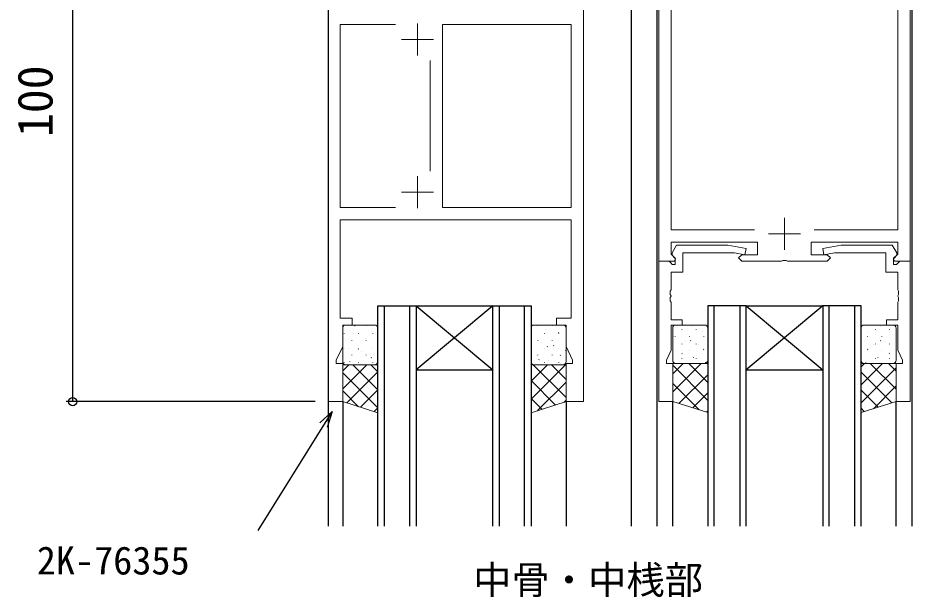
# Model space of a CAD drawing. Units: millimetres, scale not verified. Extents: x -437 to 438, y -681 to 678.
# Drawn here: x -122.1 to 18, y 91.9 to 182.6 of the extents above; entities that cross this region are included whole.
import ezdxf
from ezdxf.enums import TextEntityAlignment as Align

# ---------------------------------------------------------------- set-up
doc = ezdxf.new("R2010")
doc.units = ezdxf.units.MM
doc.header["$LTSCALE"] = 4
for name, color, linetype in [('0-1_USER1', 3, 'Continuous'), ('0-3_YKK_12', 2, 'Continuous'), ('0-6_YKK_D', 6, 'Continuous')]:
    doc.layers.add(name, color=color, linetype=linetype)
doc.layers.add('0-2_YKK_11', color=7, linetype='Continuous', lineweight=18)
doc.layers.add('0-4_YKK_13', color=4, linetype='Continuous', lineweight=18)
doc.styles.add('ＭＳ ゴシック', font='')
doc.styles.get('ＭＳ ゴシック').set_extended_font_data('MS Gothic')

msp = doc.modelspace()

# ---------------------------------------------------------------- linework, layer by layer
at = {"layer": '0-2_YKK_11'}
for p, q in [((-59.539, 181.69), (-59.539, 176.69)), ((-62.039, 179.19), (-57.039, 179.19)), ((-57.539, 175.917), (-57.539, 158.563)), ((-59.539, 157.79), (-59.539, 152.79)), ((-62.039, 155.29), (-57.039, 155.29)), ((-2.039, 146.29), (-2.039, 151.29)), ((0.461, 148.79), (-4.539, 148.79))]:
    msp.add_line(p, q, dxfattribs=at)
for points in [[(-33.539, 222.49), (-33.539, 122.49), (-36.239, 122.49), (-36.239, 128.49), (-35.239, 128.49), (-35.239, 128.99), (-36.239, 131.134), (-36.239, 134.49), (-37.739, 134.49), (-37.739, 135.59), (-35.469, 135.59), (-35.469, 150.99), (-71.609, 150.99), (-71.609, 135.59), (-69.739, 135.59), (-69.739, 134.49), (-71.239, 134.49), (-71.239, 131.134), (-72.239, 128.99), (-72.239, 128.49), (-71.239, 128.49), (-71.239, 122.49), (-73.539, 122.49), (-73.539, 186.49)], [(-21.739, 200.49), (-21.739, 144.49), (-19.264, 144.49), (-19.103, 144.878), (-19.809, 145.584), (-19.809, 147.49), (-6.239, 147.49), (-6.239, 145.49), (-8.739, 145.49), (-9.239, 144.99), (-8.739, 144.49), (-2.498, 144.49), (-2.314, 144.61), (-1.765, 144.61), (-1.581, 144.49), (4.661, 144.49), (5.161, 144.99), (4.661, 145.49), (2.161, 145.49), (2.161, 147.49), (15.731, 147.49), (15.731, 145.584), (15.024, 144.878), (15.185, 144.49), (17.661, 144.49), (17.661, 200.49)], [(-6.713, 195.56), (-19.809, 195.56), (-19.809, 149.42), (-6.713, 149.42)], [(2.634, 149.42), (15.731, 149.42), (15.731, 195.56), (2.634, 195.56)], [(-62.953, 152.92), (-71.609, 152.92), (-71.609, 181.56), (-62.953, 181.56)]]:
    msp.add_lwpolyline(points, dxfattribs=at)
for points in [[(-55.609, 181.56), (-55.609, 152.92), (-35.469, 152.92), (-35.469, 181.56)], [(-21.739, 122.49), (-21.739, 144.49), (-20.109, 144.49), (-19.809, 144.19), (-19.609, 143.99), (-19.139, 143.99), (-19.139, 144.94), (-19.639, 145.44), (-19.639, 145.778), (-18.939, 146.99), (-10.931, 146.99), (-8.053, 146.482), (-8.226, 145.498), (-9.885, 145.79), (-17.939, 145.79), (-17.939, 142.79), (-19.809, 142.79), (-19.809, 139.998), (-19.929, 139.815), (-19.929, 139.265), (-19.809, 139.082), (-19.809, 138.998), (-19.929, 138.815), (-19.929, 138.265), (-19.809, 138.082), (-19.809, 135.29), (-18.039, 135.29), (-18.039, 134.49), (-19.809, 134.49), (-19.809, 130.555), (-20.539, 128.99), (-20.539, 128.49), (-19.539, 128.49), (-19.539, 122.49)], [(17.661, 122.49), (17.661, 144.49), (16.031, 144.49), (15.731, 144.19), (15.531, 143.99), (15.061, 143.99), (15.061, 144.94), (15.561, 145.44), (15.561, 145.778), (14.861, 146.99), (6.852, 146.99), (3.974, 146.482), (4.147, 145.498), (5.806, 145.79), (13.861, 145.79), (13.861, 142.79), (15.731, 142.79), (15.731, 139.998), (15.851, 139.815), (15.851, 139.265), (15.731, 139.082), (15.731, 138.998), (15.851, 138.815), (15.851, 138.265), (15.731, 138.082), (15.731, 135.29), (13.961, 135.29), (13.961, 134.49), (15.731, 134.49), (15.731, 130.555), (16.461, 128.99), (16.461, 128.49), (15.461, 128.49), (15.461, 122.49)]]:
    msp.add_lwpolyline(points, close=True, dxfattribs=at)
at = {"layer": '0-3_YKK_12'}
for p, q in [((-73.539, 241.99), (-73.539, 102.99)), ((-26.039, 241.99), (-26.039, 102.99)), ((-22.039, 241.99), (-22.039, 102.99)), ((17.961, 102.99), (17.961, 241.99)), ((-64.739, 137.49), (-64.739, 102.99)), ((-60.739, 102.99), (-60.739, 137.49)), ((-59.739, 137.49), (-47.739, 137.49)), ((-59.739, 137.49), (-47.739, 127.49)), ((-47.739, 137.49), (-59.739, 127.49)), ((-46.739, 137.49), (-46.739, 102.99)), ((-42.739, 102.99), (-42.739, 137.49)), ((-14.039, 137.49), (-14.039, 102.99)), ((-13.039, 102.99), (-13.039, 137.49)), ((-9.039, 137.49), (-9.039, 102.99)), ((-8.039, 137.49), (3.961, 137.49)), ((-8.039, 137.49), (3.961, 127.49)), ((3.961, 137.49), (-8.039, 127.49)), ((3.961, 137.49), (3.961, 102.99)), ((4.961, 102.99), (4.961, 137.49)), ((8.961, 137.49), (8.961, 102.99)), ((-59.739, 127.49), (-47.739, 127.49)), ((-8.039, 127.49), (3.961, 127.49)), ((-71.239, 122.49), (-71.239, 102.99)), ((-36.239, 122.49), (-36.239, 102.99)), ((-19.539, 102.99), (-19.539, 122.49)), ((15.461, 102.99), (15.461, 122.49))]:
    msp.add_line(p, q, dxfattribs=at)
for points in [[(-65.739, 102.99), (-65.739, 137.49), (-59.739, 137.49), (-59.739, 102.99)], [(-47.739, 102.99), (-47.739, 137.49), (-41.739, 137.49), (-41.739, 102.99)], [(-8.039, 102.99), (-8.039, 137.49), (-14.039, 137.49)], [(9.961, 102.99), (9.961, 137.49), (3.961, 137.49)]]:
    msp.add_lwpolyline(points, dxfattribs=at)
at = {"layer": '0-4_YKK_13'}
for p, q in [((-70.739, 134.49), (-66.239, 134.49)), ((-36.739, 134.49), (-41.239, 134.49)), ((-19.039, 134.49), (-14.539, 134.49)), ((14.961, 134.49), (10.461, 134.49)), ((-71.239, 128.775), (-71.239, 133.99)), ((-71.024, 133.13), (-71.024, 133.167)), ((-69.813, 134.341), (-69.813, 134.379)), ((-69.502, 133.092), (-69.499, 133.099)), ((-69.361, 134.324), (-69.319, 134.387)), ((-68.782, 133.13), (-68.782, 133.167)), ((-67.571, 134.341), (-67.571, 134.379)), ((-66.539, 133.13), (-66.539, 133.167)), ((-65.739, 133.99), (-65.739, 128.775)), ((-41.739, 133.99), (-41.739, 128.775)), ((-40.661, 134.341), (-40.661, 134.379)), ((-39.629, 133.13), (-39.629, 133.167)), ((-39.422, 133.796), (-39.42, 133.803)), ((-38.418, 134.341), (-38.418, 134.379)), ((-37.451, 133.346), (-37.448, 133.353)), ((-37.387, 133.13), (-37.387, 133.167)), ((-36.239, 128.775), (-36.239, 133.99)), ((-19.539, 128.99), (-19.539, 133.99)), ((-18.123, 133.783), (-18.123, 133.82)), ((-16.673, 134.262), (-16.671, 134.269)), ((-15.88, 133.783), (-15.88, 133.82)), ((-14.802, 133.53), (-14.799, 133.537)), ((-14.039, 133.99), (-14.039, 128.99)), ((9.961, 133.99), (9.961, 128.99)), ((11.123, 133.53), (11.12, 133.537)), ((12.201, 133.783), (12.201, 133.82)), ((12.994, 134.262), (12.992, 134.269)), ((14.444, 133.783), (14.444, 133.82)), ((15.461, 128.99), (15.461, 133.99)), ((-69.813, 132.061), (-69.813, 132.099)), ((-67.63, 132.36), (-67.628, 132.367)), ((-67.571, 132.061), (-67.571, 132.099)), ((-40.661, 132.061), (-40.661, 132.099)), ((-40.151, 131.738), (-40.148, 131.745)), ((-38.418, 132.061), (-38.418, 132.099)), ((-19.373, 132.654), (-19.371, 132.661)), ((-19.154, 132.714), (-19.154, 132.751)), ((-17.502, 131.922), (-17.499, 131.929)), ((-16.911, 132.714), (-16.911, 132.751)), ((-16.751, 132.028), (-16.71, 132.091)), ((-14.669, 132.714), (-14.669, 132.751)), ((10.99, 132.714), (10.99, 132.751)), ((13.072, 132.028), (13.031, 132.091)), ((13.232, 132.714), (13.232, 132.751)), ((13.823, 131.922), (13.82, 131.929)), ((-71.024, 130.85), (-71.024, 130.887)), ((-70.33, 130.752), (-70.328, 130.759)), ((-68.806, 130.722), (-68.765, 130.785)), ((-68.782, 130.85), (-68.782, 130.887)), ((-68.359, 130.303), (-68.356, 130.31)), ((-66.539, 130.85), (-66.539, 130.887)), ((-39.629, 130.85), (-39.629, 130.887)), ((-39.191, 131.073), (-39.149, 131.135)), ((-38.192, 131.254), (-38.189, 131.261)), ((-37.387, 130.85), (-37.387, 130.887)), ((-36.32, 130.522), (-36.318, 130.529)), ((-19.154, 130.434), (-19.154, 130.471)), ((-18.123, 131.503), (-18.123, 131.54)), ((-16.911, 130.434), (-16.911, 130.471)), ((-15.88, 131.503), (-15.88, 131.54)), ((-15.53, 131.473), (-15.528, 131.48)), ((-14.709, 130.675), (-14.667, 130.737)), ((-14.669, 130.434), (-14.669, 130.471)), ((11.03, 130.675), (10.989, 130.737)), ((10.99, 130.434), (10.99, 130.471)), ((11.851, 131.473), (11.849, 131.48)), ((12.201, 131.503), (12.201, 131.54)), ((13.232, 130.434), (13.232, 130.471)), ((14.444, 131.503), (14.444, 131.54)), ((-69.813, 129.781), (-69.813, 129.819)), ((-67.571, 129.781), (-67.571, 129.819)), ((-66.764, 129.368), (-66.723, 129.431)), ((-66.399, 129.818), (-66.397, 129.825)), ((-40.892, 129.646), (-40.889, 129.653)), ((-40.661, 129.781), (-40.661, 129.819)), ((-40.526, 129.056), (-40.484, 129.119)), ((-39.02, 128.914), (-39.018, 128.921)), ((-38.418, 129.781), (-38.418, 129.819)), ((-37.148, 129.719), (-37.107, 129.782)), ((-18.23, 129.865), (-18.228, 129.872)), ((-18.123, 129.223), (-18.123, 129.26)), ((-18.086, 130.011), (-18.045, 130.074)), ((-16.271, 129.38), (-16.269, 129.387)), ((-15.88, 129.223), (-15.88, 129.26)), ((12.201, 129.223), (12.201, 129.26)), ((12.592, 129.38), (12.59, 129.387)), ((14.407, 130.011), (14.366, 130.074)), ((14.444, 129.223), (14.444, 129.26)), ((14.551, 129.865), (14.549, 129.872)), ((-71.239, 127.319), (-70.284, 128.275)), ((-71.239, 124.491), (-67.456, 128.275)), ((-71.059, 128.694), (-71.056, 128.701)), ((-71.024, 128.57), (-71.024, 128.607)), ((-66.239, 128.275), (-70.739, 128.275)), ((-70.141, 128.705), (-70.1, 128.768)), ((-69.661, 128.275), (-65.739, 124.353)), ((-68.782, 128.57), (-68.782, 128.607)), ((-66.833, 128.275), (-65.739, 127.182)), ((-66.539, 128.57), (-66.539, 128.607)), ((-41.739, 125.707), (-39.171, 128.275)), ((-41.739, 122.878), (-36.343, 128.275)), ((-41.377, 128.275), (-36.239, 123.138)), ((-41.239, 128.275), (-36.739, 128.275)), ((-39.629, 128.57), (-39.629, 128.607)), ((-38.548, 128.275), (-36.239, 125.966)), ((-37.387, 128.57), (-37.387, 128.607)), ((-37.049, 128.464), (-37.046, 128.471)), ((-19.539, 126.87), (-17.919, 128.49)), ((-19.539, 124.041), (-15.091, 128.49)), ((-19.539, 128.182), (-14.039, 122.682)), ((-14.539, 128.49), (-19.039, 128.49)), ((-17.019, 128.49), (-14.039, 125.51)), ((-14.4, 128.648), (-14.397, 128.655)), ((-14.191, 128.49), (-14.039, 128.339)), ((13.34, 128.49), (9.961, 125.11)), ((10.512, 128.49), (9.961, 127.939)), ((15.461, 127.782), (9.961, 122.282)), ((10.461, 128.49), (14.961, 128.49)), ((10.721, 128.648), (10.718, 128.655)), ((15.461, 124.441), (11.412, 128.49)), ((15.461, 127.27), (14.24, 128.49)), ((-71.239, 127.025), (-65.739, 121.525)), ((-70.61, 122.292), (-65.739, 127.162)), ((-18.564, 122.188), (-14.039, 126.713)), ((14.79, 122.283), (9.961, 127.113)), ((-41.739, 125.809), (-37.898, 121.967)), ((-40.708, 121.082), (-36.239, 125.55)), ((-19.539, 125.353), (-15.395, 121.209)), ((15.461, 124.953), (11.895, 121.388)), ((-71.239, 124.196), (-68.747, 121.704)), ((-68.46, 121.614), (-65.739, 124.334)), ((-16.403, 121.521), (-14.039, 123.884)), ((12.63, 121.615), (9.961, 124.284)), ((-41.739, 122.981), (-40.048, 121.289)), ((-36.577, 122.383), (-36.239, 122.721)), ((-19.539, 122.525), (-19.489, 122.474)), ((-66.309, 120.936), (-65.739, 121.506)), ((-14.243, 120.853), (-14.039, 121.056)), ((10.469, 120.947), (9.961, 121.456))]:
    msp.add_line(p, q, dxfattribs=at)
for points in [[(-71.239, 122.49), (-71.239, 128.275), (-65.739, 128.275), (-65.739, 120.756)], [(-36.239, 122.49), (-36.239, 128.275), (-41.739, 128.275), (-41.739, 120.756)], [(-19.539, 122.49), (-19.539, 128.49), (-14.039, 128.49), (-14.039, 120.79)], [(15.461, 122.49), (15.461, 128.49), (9.961, 128.49), (9.961, 120.79)]]:
    msp.add_lwpolyline(points, close=True, dxfattribs=at)
for centre, start, end in [((-70.739, 133.99), 90, 180), ((-66.239, 133.99), 0, 90), ((-41.239, 133.99), 90, 180), ((-36.739, 133.99), 0, 90), ((-19.039, 133.99), 90, 180), ((-14.539, 133.99), 0, 90), ((10.461, 133.99), 90, 180), ((14.961, 133.99), 0, 90), ((-19.039, 128.99), 180, 270), ((-14.539, 128.99), 270, 0), ((10.461, 128.99), 180, 270), ((14.961, 128.99), 270, 0), ((-70.739, 128.775), 180, 270), ((-66.239, 128.775), 270, 0), ((-41.239, 128.775), 180, 270), ((-36.739, 128.775), 270, 0)]:
    msp.add_arc(centre, 0.5, start, end, dxfattribs=at)
at = {"layer": '0-6_YKK_D'}
for p, q in [((-113.539, 222.49), (-113.539, 122.49)), ((-75.539, 122.49), (-114.539, 122.49))]:
    msp.add_line(p, q, dxfattribs=at)
for points in [[(-72.874, 120.954), (-74.226, 118.792), (-84.54, 102.291)], [(-74.805, 119.154), (-72.874, 120.954), (-73.646, 118.43)]]:
    msp.add_lwpolyline(points, dxfattribs=at)
msp.add_circle((-113.539, 122.49), 0.637, dxfattribs=at)

# ---------------------------------------------------------------- texts
at = {"layer": '0-1_USER1', "style": 'ＭＳ ゴシック'}
msp.add_text('中骨・中桟部', height=4.399, dxfattribs=at).set_placement((-50.793, 91.049), align=Align.BOTTOM_LEFT)
at = {"layer": '0-6_YKK_D', "style": 'ＭＳ ゴシック'}
msp.add_text('100', height=5.499, rotation=90, dxfattribs=at).set_placement((-115.039, 163.925), align=Align.BOTTOM_LEFT)
msp.add_text('2K-76355', height=4.399, dxfattribs=at).set_placement((-119.158, 94.104), align=Align.BOTTOM_LEFT)

doc.saveas('drawing.dxf')
